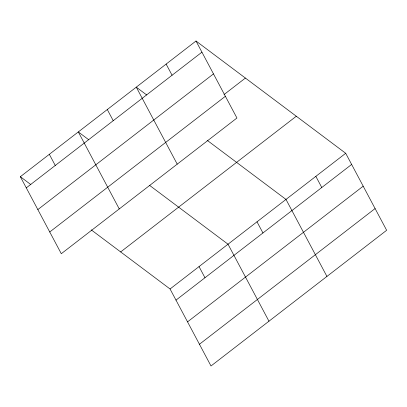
<?xml version="1.0" encoding="UTF-8"?>
<svg xmlns="http://www.w3.org/2000/svg" width="407" height="407" viewBox="0 0 407 407"><rect width="100%" height="100%" fill="white"/><g stroke="black" fill="none" stroke-linecap="round" stroke-linejoin="round"><path stroke-width="0.61" d="M196.001 41.015L236.94 118.02L61.294 253.709L20.35 176.709L196.001 41.015L345.706 153.291L386.65 230.291L210.999 365.985L170.06 288.98L91.214 229.848M26.282 187.861L201.928 52.172M37.836 209.59L213.482 73.901M224.003 94.597L245.401 78.068M49.74 231.98L225.386 96.286M120.655 251.933L296.306 116.239M170.06 288.98L345.706 153.291M175.987 300.137L351.638 164.443M187.541 321.866L363.192 186.177M199.445 344.256L375.096 208.562M146.759 95.009L136.279 87.154L177.223 164.153M207.143 140.293L285.989 199.425L326.928 276.429M88.792 139.789L78.312 131.929L119.256 208.933M149.674 185.444L228.022 244.205L268.966 321.204M20.35 176.709L30.83 184.564M315.847 176.358L321.779 187.51M257.005 221.815L262.937 232.967M166.137 64.082L172.069 75.239M199.038 266.595L204.97 277.747M107.295 109.539L113.227 120.696M49.333 154.319L55.26 165.471"/></g></svg>
